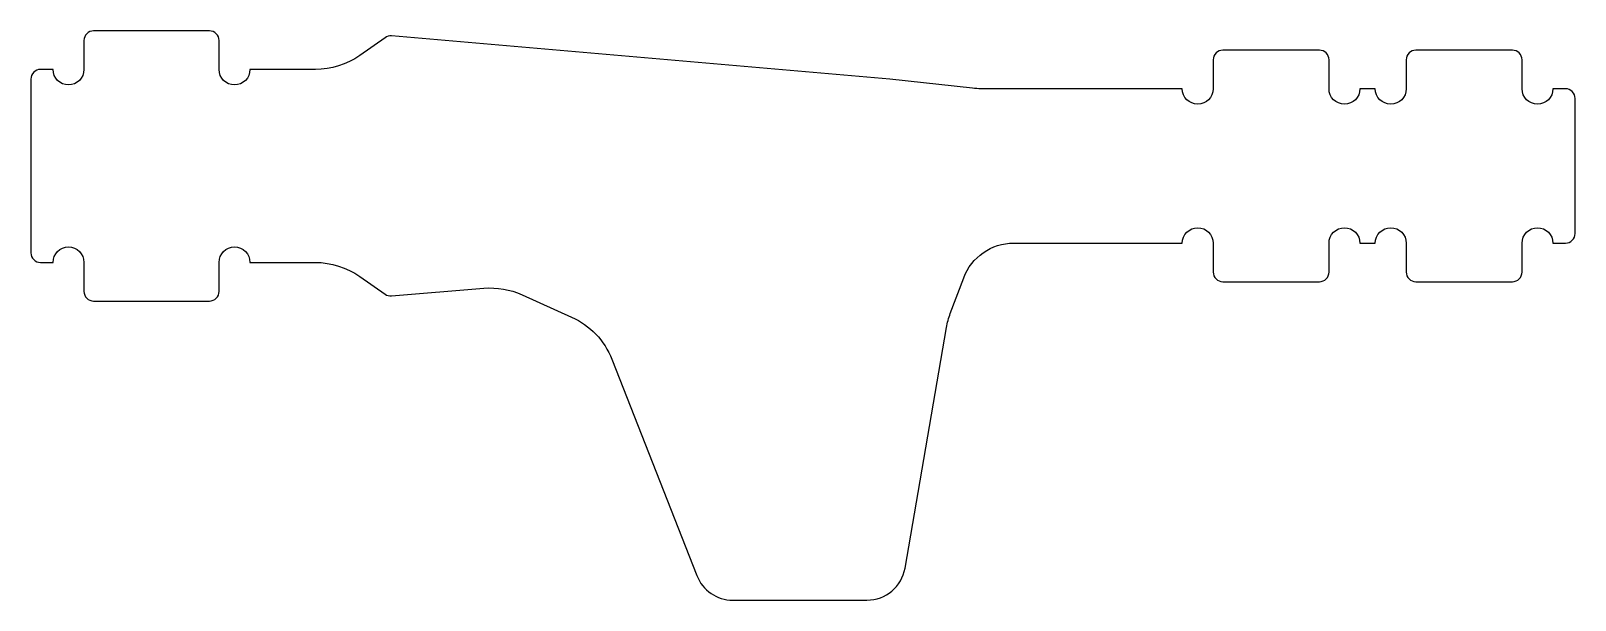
# Model space of a CAD drawing. Header units: millimetres. Extents: x -80 to 80, y -45 to 14.
import ezdxf

# ---------------------------------------------------------------- set-up
doc = ezdxf.new("R2010")
doc.units = ezdxf.units.MM
doc.layers.add('DECOUPE', color=7, linetype='Continuous')

msp = doc.modelspace()

# ---------------------------------------------------------------- linework, layer by layer
at = {"layer": 'DECOUPE'}
msp.add_lwpolyline([(8.99, 9), (-42.64, 13.47, 0.176048), (-43.3, 13.29), (-45.93, 11.45, -0.153879), (-50.52, 10), (-57.3, 10, -1), (-60.5, 10), (-60.5, 11.6), (-60.5, 13, 0.414214), (-61.5, 14), (-73.5, 14, 0.414214), (-74.5, 13), (-74.5, 11.6), (-74.5, 10, -1), (-77.7, 10), (-79, 10, 0.414214), (-80, 9), (-80, -9, 0.414214), (-79, -10), (-77.7, -10, -1), (-74.5, -10), (-74.5, -11.6), (-74.5, -13, 0.414214), (-73.5, -14), (-61.5, -14, 0.414214), (-60.5, -13), (-60.5, -11.6), (-60.5, -10, -1), (-57.3, -10), (-50.52, -10, -0.153879), (-45.93, -11.45), (-43.3, -13.29, 0.175228), (-42.64, -13.47), (-33.06, -12.67, -0.127178), (-29.11, -13.35), (-23.97, -15.66, -0.19585), (-19.81, -20.03), (-11, -42.46, 0.308368), (-7.27, -45), (6.63, -45, 0.365046), (10.57, -41.68), (14.87, -16.74, -0.047044), (15.26, -15.29), (16.65, -11.6, -0.312633), (21.84, -8), (39.3, -8, -1), (42.5, -8), (42.5, -9.6), (42.5, -11, 0.414214), (43.5, -12), (53.5, -12, 0.414214), (54.5, -11), (54.5, -9.6), (54.5, -8, -1), (57.7, -8), (59.3, -8, -1), (62.5, -8), (62.5, -9.6), (62.5, -11, 0.414214), (63.5, -12), (73.5, -12, 0.414214), (74.5, -11), (74.5, -9.6), (74.5, -8, -1), (77.7, -8), (79, -8, 0.414214), (80, -7), (80, 7, 0.414214), (79, 8), (77.7, 8, -1), (74.5, 8), (74.5, 9.6), (74.5, 11, 0.414214), (73.5, 12), (63.5, 12, 0.414214), (62.5, 11), (62.5, 9.6), (62.5, 8, -1), (59.3, 8), (57.7, 8, -1), (54.5, 8), (54.5, 9.6), (54.5, 11, 0.414214), (53.5, 12), (43.5, 12, 0.414214), (42.5, 11), (42.5, 9.6), (42.5, 8, -1), (39.3, 8), (18.44, 8, -0.027671), (17.56, 8.05), (9.01, 9, 0.006084)], format="xyb", close=True, dxfattribs=at)

doc.saveas('drawing.dxf')
